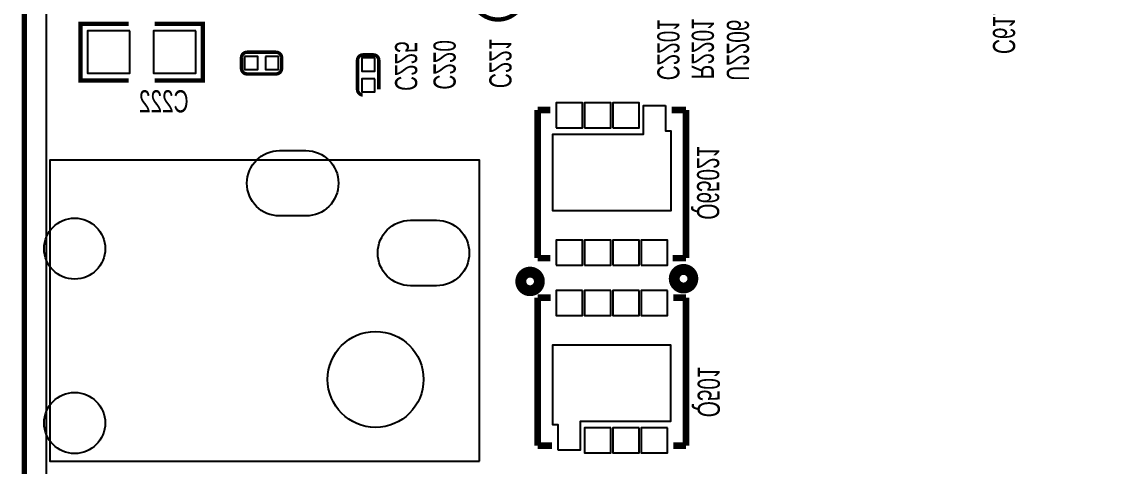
# Model space of a CAD drawing. Extents: x -74 to 86, y -67 to 30.
# Drawn here: x -33.11 to -8.4, y -43.93 to -33.72 of the extents above; entities that cross this region are included whole.
import ezdxf

# ---------------------------------------------------------------- set-up
doc = ezdxf.new("R2010")
doc.units = 0
for name, color, linetype in [('BG_OUTLINE', 3, 'CONTINUOUS'), ('PG_SILKSCREEN_BOTTOM', 6, 'CONTINUOUS'), ('PIN_SOLDERMASK_BOTTOM', 7, 'CONTINUOUS'), ('RD_SILKSCREEN_BOTTOM', 8, 'CONTINUOUS'), ('RKI_ALL', 9, 'CONTINUOUS')]:
    doc.layers.add(name, color=color, linetype=linetype)

msp = doc.modelspace()

# ---------------------------------------------------------------- linework, layer by layer
at = {"layer": 'BG_OUTLINE'}
for points in [[(22.651974, -65.801494, -0.414214), (21.381974, -67.071494), (-31.780226, -67.071494, -0.414214), (-33.050226, -65.801494), (-33.050226, 22.658578, -0.414214), (-31.780226, 23.928578), (21.381974, 23.928578, -0.414214), (22.651974, 22.658578)], [(21.381974, 23.928578), (-31.780226, 23.928578, 0.414214), (-33.050226, 22.658578), (-33.050226, -65.801494, 0.414214), (-31.780226, -67.071494), (21.381974, -67.071494, 0.414214), (22.651974, -65.801494), (22.651974, 22.658578, 0.414214)]]:
    msp.add_lwpolyline(points, format="xyb", close=True, dxfattribs=at)
at = {"layer": 'BG_OUTLINE', "const_width": 0.127}
msp.add_lwpolyline([(-31.780226, -67.071494, -0.414214), (-33.050226, -65.801494), (-33.050226, 10.360406)], format="xyb", dxfattribs=at)
at = {"layer": 'PG_SILKSCREEN_BOTTOM'}
for points, const_width in [([(-22.689058, -33.420812, 0.505878), (-21.688298, -33.420812)], 0.09906), ([(-27.280616, -34.42335), (-27.941016, -34.42335, 0.42804), (-28.070556, -34.55289)], 0.07874), ([(-27.151076, -34.79165), (-27.151076, -34.55289, 0.42804), (-27.280616, -34.42335)], 0.07874), ([(-25.41016, -34.603944), (-25.41016, -35.274504, 0.405144), (-25.29078, -35.404044)], 0.07874), ([(-25.29078, -34.484564, 0.395375), (-25.41016, -34.603944)], 0.07874), ([(-24.92248, -35.274504), (-24.92248, -34.603944, 0.396275), (-25.04186, -34.484564)], 0.07874), ([(-28.070556, -34.79165, 0.42804), (-27.941016, -34.92119)], 0.07874), ([(-27.941016, -34.92119), (-27.280616, -34.92119, 0.42804), (-27.151076, -34.79165)], 0.07874)]:
    msp.add_lwpolyline(points, format="xyb", dxfattribs=dict(at, const_width=const_width))
for points, const_width in [([(-30.659832, -35.069526), (-31.759652, -35.069526), (-31.759652, -33.771586), (-30.659832, -33.771586)], 0.09906), ([(-30.060392, -35.069526), (-28.960572, -35.069526), (-28.960572, -33.771586), (-30.060392, -33.771586)], 0.09906), ([(-28.070556, -34.55289), (-28.070556, -34.79165)], 0.07874), ([(-25.04186, -34.484564), (-25.29078, -34.484564)], 0.07874), ([(-21.279866, -35.747198), (-20.99183, -35.747198)], 0.150114), ([(-21.279866, -39.147242), (-21.279866, -35.747198)], 0.150114), ([(-17.879822, -35.747198), (-18.206212, -35.747198)], 0.150114), ([(-17.879822, -39.147242), (-17.879822, -35.747198)], 0.150114), ([(-20.992084, -39.147242), (-21.279866, -39.147242)], 0.150114), ([(-18.180812, -39.147242), (-17.879822, -39.147242)], 0.150114), ([(-21.279866, -40.05199), (-21.279866, -43.452034)], 0.150114), ([(-20.978876, -40.05199), (-21.279866, -40.05199)], 0.150114), ([(-18.167604, -40.05199), (-17.879822, -40.05199)], 0.150114), ([(-17.879822, -40.05199), (-17.879822, -43.452034)], 0.150114), ([(-21.279866, -43.452034), (-20.953476, -43.452034)], 0.150114), ([(-17.879822, -43.452034), (-18.167858, -43.452034)], 0.150114)]:
    msp.add_lwpolyline(points, dxfattribs=dict(at, const_width=const_width))
msp.add_lwpolyline([(-22.610826, -43.808904), (-22.610826, -36.900104), (-32.466026, -36.900104), (-32.466026, -43.808904)], close=True, dxfattribs=at)
at = {"layer": 'PG_SILKSCREEN_BOTTOM', "const_width": 0.249936}
for points in [[(-17.72158, -39.619174, 1), (-18.147792, -39.619174, 1)], [(-21.240496, -39.681658, 1), (-21.666708, -39.681658, 1)]]:
    msp.add_lwpolyline(points, format="xyb", close=True, dxfattribs=at)
at = {"layer": 'PIN_SOLDERMASK_BOTTOM'}
for points in [[(-30.634432, -33.936686), (-31.604712, -33.936686), (-31.604712, -34.906966), (-30.634432, -34.906966)], [(-29.115512, -33.936686), (-30.085792, -33.936686), (-30.085792, -34.906966), (-29.115512, -34.906966)], [(-27.999436, -34.52241), (-27.999436, -34.82213), (-27.699716, -34.82213), (-27.699716, -34.52241)], [(-27.521916, -34.52241), (-27.521916, -34.82213), (-27.222196, -34.82213), (-27.222196, -34.52241)], [(-25.01138, -34.555684), (-25.3111, -34.555684), (-25.3111, -34.855404), (-25.01138, -34.855404)], [(-25.01138, -35.033204), (-25.3111, -35.033204), (-25.3111, -35.332924), (-25.01138, -35.332924)], [(-20.854924, -36.157154), (-20.254976, -36.157154), (-20.254976, -35.587178), (-20.854924, -35.587178)], [(-20.204938, -36.157154), (-19.60499, -36.157154), (-19.60499, -35.587178), (-20.204938, -35.587178)], [(-19.554698, -36.157154), (-18.95475, -36.157154), (-18.95475, -35.587178), (-19.554698, -35.587178)], [(-18.350992, -35.648646), (-18.350992, -36.22929), (-18.228056, -36.22929), (-18.228056, -38.063678), (-20.929092, -38.063678), (-20.929092, -36.307268), (-18.852134, -36.307268), (-18.852134, -35.648646)], [(-20.854924, -39.307262), (-20.254976, -39.307262), (-20.254976, -38.737286), (-20.854924, -38.737286)], [(-20.204938, -39.307262), (-19.60499, -39.307262), (-19.60499, -38.737286), (-20.204938, -38.737286)], [(-19.554698, -39.307262), (-18.95475, -39.307262), (-18.95475, -38.737286), (-19.554698, -38.737286)], [(-18.904712, -39.307262), (-18.304764, -39.307262), (-18.304764, -38.737286), (-18.904712, -38.737286)], [(-20.254976, -39.89197), (-20.854924, -39.89197), (-20.854924, -40.461946), (-20.254976, -40.461946)], [(-19.60499, -39.89197), (-20.204938, -39.89197), (-20.204938, -40.461946), (-19.60499, -40.461946)], [(-18.95475, -39.89197), (-19.554698, -39.89197), (-19.554698, -40.461946), (-18.95475, -40.461946)], [(-18.304764, -39.89197), (-18.904712, -39.89197), (-18.904712, -40.461946), (-18.304764, -40.461946)], [(-20.808696, -43.550586), (-20.808696, -42.969942), (-20.931632, -42.969942), (-20.931632, -41.135554), (-18.230596, -41.135554), (-18.230596, -42.891964), (-20.307554, -42.891964), (-20.307554, -43.550586)], [(-19.60499, -43.042078), (-20.204938, -43.042078), (-20.204938, -43.612054), (-19.60499, -43.612054)], [(-18.95475, -43.042078), (-19.554698, -43.042078), (-19.554698, -43.612054), (-18.95475, -43.612054)], [(-18.304764, -43.042078), (-18.904712, -43.042078), (-18.904712, -43.612054), (-18.304764, -43.612054)]]:
    msp.add_lwpolyline(points, close=True, dxfattribs=at)
for points in [[(-26.596721, -38.179629), (-27.196923, -38.179629, -1), (-27.196923, -36.679759), (-26.596721, -36.679759, -1)], [(-23.596727, -39.779575), (-24.196929, -39.779575, -1), (-24.196929, -38.279705), (-23.596727, -38.279705, -1)]]:
    msp.add_lwpolyline(points, format="xyb", close=True, dxfattribs=at)
for centre, radius in [((-31.896812, -38.929564), 0.700024), ((-24.996902, -41.929558), 1.099947), ((-31.896812, -42.929556), 0.700024)]:
    msp.add_circle(centre, radius, dxfattribs=at)
at = {"layer": 'RKI_ALL'}
msp.add_lwpolyline([(-31.780226, -66.563494, -0.414214), (-32.542226, -65.801494), (-32.542226, 22.658578, -0.414214), (-31.780226, 23.420578), (21.381974, 23.420578, -0.414214), (22.143974, 22.658578), (22.143974, -65.801494, -0.414214), (21.381974, -66.563494)], format="xyb", close=True, dxfattribs=at)

# ---------------------------------------------------------------- texts
at = {"layer": 'RD_SILKSCREEN_BOTTOM', "text_generation_flag": 2, "width": 0.7}
for s, p in [('C6117', (-10.84072, -34.46526)), ('C2201', (-18.53692, -35.06724)), ('R2201', (-17.74698, -35.04692)), ('U2206', (-16.942054, -35.077908)), ('C225', (-24.55037, -35.310826)), ('C220', (-23.668736, -35.282124)), ('C221', (-22.388322, -35.248342)), ('Q65021', (-17.625568, -38.2651)), ('Q501', (-17.610836, -42.797984))]:
    msp.add_text(s, height=0.508, rotation=270, dxfattribs=at).set_placement(p)
msp.add_text('C222', height=0.508, dxfattribs=at).set_placement((-29.28366, -35.804348))

doc.saveas('drawing.dxf')
